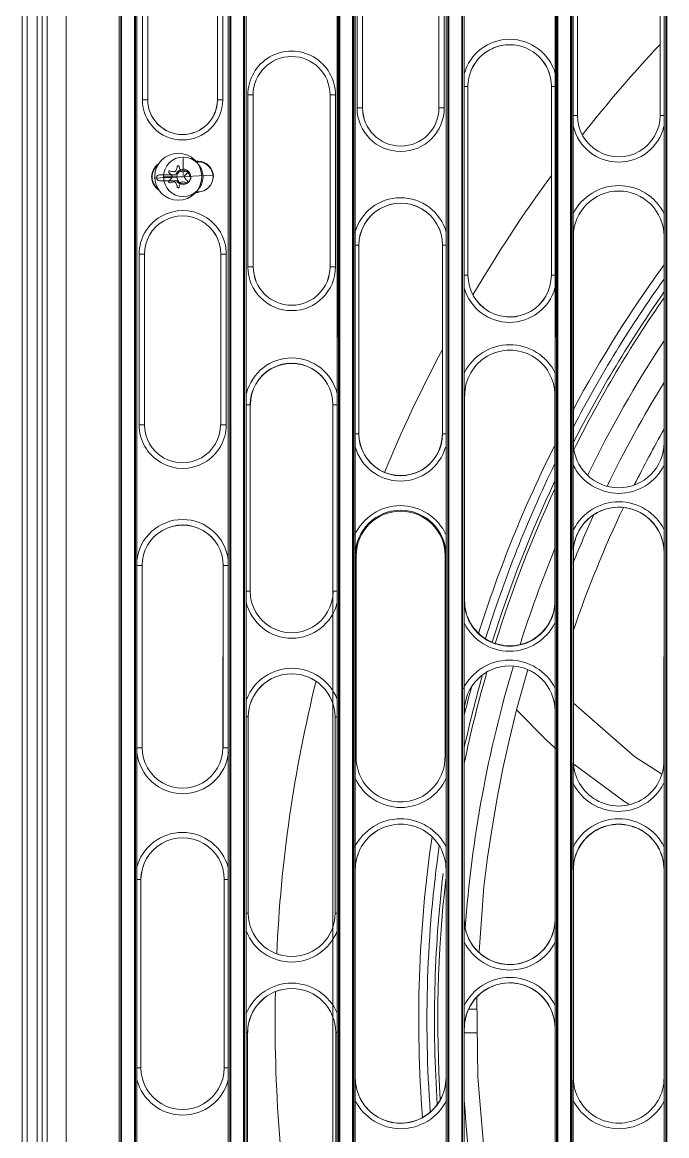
# Model space of a CAD drawing. Header units: millimetres. Extents: x -9498 to 115159, y -2045 to 31741.
# Drawn here: x 44878.9 to 45138.8, y 3074.4 to 3523.4 of the extents above; entities that cross this region are included whole.
import ezdxf

# ---------------------------------------------------------------- set-up
doc = ezdxf.new("R2010")
doc.units = ezdxf.units.MM
doc.linetypes.add('PDF_IMPORT', pattern=[1, 0.8, -0.2])
doc.layers.add('PDF5_Geometry', color=7, linetype='Continuous')

# ---------------------------------------------------------------- blocks, each defined once
blk = doc.blocks.new('pohlad vonkajšia')
at = {"layer": 'PDF5_Geometry', "lineweight": 13}
for points in [[(15997.76, 2112.13), (15997.05, 2112.13), (15996.76, 2112.13), (15996.76, 2765.84)], [(15997.76, 2765.84), (15997.76, 2112.13), (15999.74, 2112.13), (16000.45, 2112.13), (16000.74, 2112.13), (16001.04, 2112.13), (16001.75, 2112.13), (16005.87, 2112.13), (16001.75, 2112.13), (16001.75, 2765.84)], [(15999.74, 2112.13), (15999.74, 2765.84)], [(16005.89, 2111.3), (16005.63, 2120.33), (16005.58, 2120.38), (16005.58, 2747.84), (16005.63, 2750.3), (16005.82, 2750.09), (16005.82, 2747.47), (16005.63, 2747.3), (16005.63, 2123.41), (16005.93, 2113.41), (16005.93, 2113.15), (16005.93, 2113.05), (16005.93, 2111.24)], [(16038.48, 2737.14), (16019.69, 2737.14), (16019.88, 2737.35), (16019.88, 2749.69), (16019.88, 2750.3), (16019.57, 2749.99), (16019.57, 2113.41), (16019.88, 2123.41)], [(16016.78, 2749.99), (16016.78, 2113.05), (16005.93, 2113.05)], [(16016.61, 2749.99), (16016.61, 2113.41), (16016.26, 2123.41)], [(16016.71, 2749.99), (16016.71, 2113.15), (16016.78, 2113.05)], [(16038.78, 2749.99), (16038.78, 2113.05), (16019.38, 2113.05), (16019.38, 2749.99)], [(16019.38, 2113.05), (16019.48, 2113.15), (16019.48, 2749.99)], [(16038.62, 2749.99), (16038.62, 2113.41)], [(16038.67, 2749.99), (16038.67, 2113.15), (16038.78, 2113.05)], [(16060.76, 2749.99), (16060.76, 2113.05), (16041.36, 2113.05), (16041.36, 2749.99)], [(16041.36, 2113.05), (16041.47, 2113.15), (16041.47, 2749.99)], [(16041.57, 2749.99), (16041.57, 2113.41), (16060.55, 2113.41)], [(16060.24, 2747.3), (16060.24, 2579.58), (16060.24, 2579.52), (16060.24, 2577.32), (16060.24, 2539.7), (16060.24, 2538.92), (16060.24, 2537.47), (16060.24, 2517.91), (16060.24, 2516.54), (16060.24, 2514.36), (16060.24, 2474.78), (16060.24, 2471.99), (16060.24, 2471.23), (16060.24, 2454.67), (16060.24, 2452.95), (16060.24, 2450.75), (16060.24, 2410.5)], [(16060.55, 2113.41), (16060.45, 2750.09), (16060.45, 2747.47), (16060.24, 2747.3)], [(16060.76, 2113.05), (16060.66, 2113.15), (16060.66, 2749.99)], [(16082.73, 2749.99), (16082.73, 2113.05), (16063.34, 2113.05), (16063.34, 2749.99)], [(16063.47, 2749.99), (16063.47, 2113.15), (16063.34, 2113.05)], [(16063.57, 2749.99), (16063.57, 2113.41), (16082.53, 2113.41)], [(16063.88, 2571.46), (16064.38, 2571.46), (16064.59, 2571.46), (16064.59, 2609.51), (16064.38, 2609.51), (16063.88, 2609.51), (16063.88, 2610.73), (16063.88, 2612.1), (16063.88, 2747.3)], [(16082.22, 2747.3), (16082.22, 2612.1), (16082.22, 2611.72), (16082.22, 2609.51), (16082.22, 2571.46), (16082.22, 2570.23), (16082.22, 2568.84), (16082.22, 2551.04), (16082.22, 2551.01), (16082.22, 2549.08), (16082.19, 2546.91), (16082.19, 2506.17), (16082.22, 2502.55), (16082.22, 2502.03), (16082.22, 2488.15), (16082.22, 2486.34), (16082.19, 2484.23), (16082.19, 2483.71), (16082.19, 2483.57), (16082.19, 2441.62), (16082.19, 2440.59), (16082.19, 2439.59), (16082.22, 2437.49), (16082.22, 2437.06), (16082.22, 2424.21)], [(16082.53, 2113.41), (16082.53, 2749.99)], [(16082.64, 2749.99), (16082.64, 2113.15), (16082.73, 2113.05)], [(16104.71, 2749.99), (16104.71, 2113.05), (16085.34, 2113.05), (16085.34, 2749.99)], [(16085.34, 2113.05), (16085.41, 2113.15), (16085.41, 2749.99)], [(16085.52, 2749.99), (16085.52, 2113.41)], [(16085.86, 2409.65), (16085.86, 2451.62), (16085.86, 2452.66), (16085.86, 2456.02), (16085.86, 2456.18), (16085.86, 2469.01), (16085.86, 2470.81), (16085.86, 2472.92), (16085.86, 2473.44), (16085.86, 2473.6), (16085.86, 2515.55), (16085.86, 2516.59), (16085.86, 2519.97), (16085.86, 2520.13), (16085.86, 2533.34), (16085.86, 2533.62), (16085.86, 2535.94), (16085.86, 2537.83), (16085.86, 2579.21), (16085.86, 2581.19), (16085.86, 2583.18), (16085.86, 2583.7), (16085.86, 2600.85), (16085.86, 2601.25), (16085.86, 2603.43), (16085.86, 2641.5)], [(16104.2, 2747.3), (16104.2, 2644.07), (16104.2, 2643.67), (16104.2, 2641.5), (16104.2, 2603.43), (16104.2, 2602.23), (16104.2, 2600.85), (16104.2, 2583.7), (16104.2, 2583.39), (16104.19, 2581.07), (16104.19, 2579.21), (16104.19, 2537.83), (16104.19, 2535.82), (16104.2, 2533.86), (16104.2, 2533.34), (16104.2, 2520.13), (16104.19, 2518.33), (16104.19, 2516.21), (16104.19, 2515.69), (16104.15, 2515.55), (16104.15, 2473.6), (16104.19, 2472.58), (16104.19, 2471.54), (16104.2, 2469.47), (16104.2, 2469.01), (16104.2, 2456.18), (16104.19, 2454.36), (16104.19, 2452.28), (16104.19, 2451.74), (16104.15, 2451.62), (16104.15, 2409.65)], [(16104.5, 2113.41), (16104.4, 2750.09), (16104.4, 2747.47), (16104.2, 2747.3)], [(16104.71, 2113.05), (16104.6, 2113.15), (16104.6, 2749.99)], [(16126.67, 2749.99), (16126.67, 2113.05), (16107.29, 2113.05), (16107.29, 2749.99)], [(16107.29, 2113.05), (16107.41, 2113.15), (16107.41, 2749.99)], [(16107.83, 2424.21), (16107.83, 2437.06), (16107.83, 2438.84), (16107.83, 2440.96), (16107.86, 2441.49), (16107.86, 2441.62), (16107.86, 2483.57), (16107.83, 2484.63), (16107.83, 2487.99), (16107.83, 2488.15), (16107.83, 2500.99), (16107.83, 2502.81), (16107.83, 2504.91), (16107.86, 2505.43), (16107.86, 2505.55), (16107.86, 2547.54), (16107.83, 2548.56), (16107.83, 2551.96), (16107.83, 2552.12), (16107.83, 2565.13), (16107.83, 2566.68), (16107.83, 2569.16), (16107.83, 2569.71), (16107.83, 2611.27), (16107.83, 2613.28), (16107.83, 2615.32), (16107.83, 2615.84), (16107.83, 2633.46), (16107.83, 2635.66), (16107.83, 2673.22)], [(16126.17, 2673.22), (16126.17, 2635.66), (16126.17, 2634.95), (16126.17, 2633.46), (16126.17, 2615.84), (16126.17, 2614.3), (16126.17, 2611.82), (16126.13, 2611.27), (16126.13, 2569.71), (16126.17, 2567.7), (16126.17, 2565.65), (16126.17, 2565.13), (16126.17, 2552.12), (16126.17, 2550.28), (16126.17, 2548.16), (16126.13, 2547.64), (16126.13, 2547.54), (16126.13, 2505.55), (16126.17, 2504.55), (16126.17, 2503.52), (16126.17, 2501.46), (16126.17, 2500.99), (16126.17, 2488.15), (16126.17, 2486.34), (16126.17, 2484.23), (16126.13, 2483.71), (16126.13, 2483.57), (16126.13, 2441.62), (16126.17, 2440.59), (16126.17, 2439.59), (16126.17, 2437.49), (16126.17, 2437.06), (16126.17, 2424.21)], [(16126.48, 2113.41), (16126.48, 2749.99)], [(16107.52, 2749.99), (16107.52, 2113.41)], [(16126.59, 2749.99), (16126.59, 2113.15), (16126.67, 2113.05)], [(16005.63, 2747.3), (16016.26, 2747.3), (16016.26, 2123.41), (16005.63, 2123.41)], [(16019.88, 2420), (16019.88, 2441.25), (16019.88, 2443.61), (16019.88, 2481.59), (16019.88, 2483.97), (16019.88, 2507.25), (16019.88, 2508.17), (16019.88, 2544.9)], [(16107.83, 2673.22), (16108.43, 2673.22), (16108.68, 2673.22), (16108.68, 2635.66), (16108.43, 2635.66), (16107.83, 2635.66)], [(16126.17, 2673.22), (16125.56, 2673.22), (16125.32, 2673.22), (16125.32, 2635.66), (16125.56, 2635.66), (16126.17, 2635.66)], [(16104.2, 2603.43), (16103.65, 2603.43), (16103.44, 2603.43), (16103.44, 2641.5), (16103.65, 2641.5), (16104.2, 2641.5)], [(16031.77, 2626.42), (16032.19, 2626.42), (16032.19, 2626.31), (16031.84, 2626.31)], [(16023.35, 2622.97), (16035.05, 2623.59), (16023.35, 2622.97)], [(16027.89, 2622.46), (16024.42, 2622.46)], [(16031.83, 2620.23), (16032.19, 2620.23), (16032.19, 2620.12), (16031.74, 2620.12)], [(16126.13, 2611.27), (16126.13, 2611.27)], [(16063.88, 2609.51), (16063.88, 2571.46), (16063.88, 2569.26), (16063.88, 2568.84), (16063.88, 2551.04), (16063.88, 2550.52), (16063.88, 2546.91), (16063.88, 2506.17), (16063.88, 2503.99), (16063.88, 2502.08), (16063.88, 2502.03), (16063.88, 2488.15), (16063.88, 2487.99), (16063.88, 2484.63), (16063.88, 2483.57), (16063.88, 2441.62), (16063.88, 2441.49), (16063.88, 2440.96), (16063.88, 2438.84), (16063.88, 2437.06), (16063.88, 2424.21)], [(16082.22, 2571.46), (16081.67, 2571.46), (16081.48, 2571.46), (16081.48, 2609.51), (16081.67, 2609.51), (16082.22, 2609.51)], [(16036.77, 2573.28), (16036.77, 2607.69), (16036.77, 2573.28)], [(16041.9, 2577.32), (16041.9, 2539.7), (16041.9, 2537.48), (16041.9, 2537.47), (16041.9, 2517.91), (16041.9, 2517.15), (16041.9, 2514.36), (16041.9, 2474.78), (16041.9, 2472.58), (16041.9, 2471.23), (16041.9, 2454.67), (16041.9, 2453.73), (16041.9, 2450.75), (16041.9, 2410.5)], [(16060.24, 2539.7), (16059.65, 2539.7), (16059.39, 2539.7), (16059.39, 2577.32), (16059.65, 2577.32), (16060.24, 2577.32)], [(16126.13, 2569.71), (16126.13, 2569.71)], [(16038.29, 2508.17), (16037.57, 2508.17), (16037.24, 2508.17), (16037.24, 2544.9), (16037.57, 2544.9), (16038.29, 2544.9)], [(16098.69, 2523.91), (16097.91, 2521.33), (16096.4, 2515.81)], [(16125.61, 2502.92), (16120.22, 2506.35), (16107.86, 2517.13)], [(16104.6, 2507.75), (16102.58, 2509.56), (16096.4, 2515.81), (16094.96, 2509.92), (16093.63, 2503.96), (16092.47, 2498.01), (16091.45, 2492.03), (16090.54, 2486.05), (16089.83, 2480.1), (16088.88, 2467.05)], [(16041.9, 2474.78), (16042.21, 2474.78), (16042.32, 2474.78), (16042.32, 2514.36), (16042.21, 2514.36), (16041.9, 2514.36)], [(16060.24, 2474.78), (16059.91, 2474.78), (16059.81, 2474.78), (16059.81, 2514.36), (16059.91, 2514.36), (16060.24, 2514.36)], [(16119.01, 2496.81), (16118.26, 2497.23), (16107.97, 2504.87)], [(16019.88, 2443.61), (16020.44, 2443.61), (16020.68, 2443.61), (16020.68, 2481.59), (16020.44, 2481.59), (16019.88, 2481.59)], [(16038.29, 2443.61), (16037.72, 2443.61), (16037.48, 2443.61), (16037.48, 2481.59), (16037.72, 2481.59), (16038.29, 2481.59)], [(16088.41, 2457.81), (16088.62, 2441.72), (16090.15, 2423.36), (16094.12, 2400.56)], [(16088.43, 2455.45), (16086.71, 2455.45)], [(16041.9, 2410.5), (16042.11, 2410.5), (16042.18, 2410.5), (16042.18, 2450.75), (16042.11, 2450.75), (16041.9, 2450.75)], [(16060.24, 2410.5), (16060, 2410.5), (16059.95, 2410.5), (16059.95, 2450.75), (16060, 2450.75), (16060.24, 2450.75)], [(16085.86, 2450.65), (16088.48, 2450.65)]]:
    blk.add_lwpolyline(points, dxfattribs=at)
for points in [[(16000.74, 2765.84), (16000.74, 2112.13), (16000.74, 2111.12), (15997.76, 2111.12), (16010.73, 2111.12), (16015.79, 2111.12, -0.417221), (16016.71, 2110.12), (16016.71, 2102.14)], [(16042.71, 2539.7, 1.001236), (16059.41, 2539.71, -1.001236), (16042.71, 2539.7), (16042.71, 2577.32), (16042.47, 2577.32), (16041.9, 2577.32), (16041.9, 2578.08), (16041.9, 2579.58), (16041.9, 2747.3)], [(16086.59, 2641.48, -0.998834), (16103.44, 2641.5), (16103.41, 2603.41, -1.001773), (16086.61, 2603.43), (16086.61, 2641.5), (16086.37, 2641.5), (16085.86, 2641.5), (16085.86, 2642.68), (16085.86, 2644.07), (16085.86, 2747.3)], [(16020.92, 2544.9, -1.00147), (16037.24, 2544.9), (16037.19, 2508.16, -1.002524), (16020.94, 2508.17), (16020.94, 2544.9), (16020.61, 2544.9), (16019.88, 2544.9), (16019.88, 2545.84), (16019.88, 2734.37), (16038.29, 2734.37), (16038.29, 2545.84), (16038.29, 2544.9), (16038.29, 2508.17), (16038.29, 2507.25), (16038.29, 2483.97), (16038.29, 2481.59), (16038.29, 2443.61), (16038.29, 2441.25), (16038.29, 2420)], [(16125.32, 2673.22, 0.999413), (16108.7, 2673.22, -0.999413), (16125.32, 2673.22), (16125.34, 2635.66, -1.003012), (16108.68, 2635.66), (16108.68, 2673.22)], [(16080.73, 2671.68, 1.002508), (16065.38, 2671.69, -1.002508), (16080.73, 2671.68), (16081.06, 2671.68), (16081.82, 2671.68), (16081.82, 2637.17), (16081.06, 2637.17), (16080.73, 2637.17), (16080.73, 2671.68), (16080.76, 2637.17, -0.999642), (16065.35, 2637.17), (16065.01, 2637.17), (16064.25, 2637.17), (16064.25, 2671.68), (16065.01, 2671.68), (16065.35, 2671.68), (16065.35, 2637.17), (16065.35, 2671.68)], [(16036.11, 2670.03, 1.001553), (16022.07, 2670.02, -1.001553), (16036.11, 2670.03), (16036.42, 2670.03), (16037.22, 2670.03), (16037.22, 2638.81), (16036.42, 2638.81), (16036.11, 2638.81), (16036.11, 2670.03), (16036.1, 2638.8, -0.998394), (16022.05, 2638.81), (16021.74, 2638.81), (16020.96, 2638.81), (16020.96, 2670.03), (16021.74, 2670.03), (16022.05, 2670.03), (16022.05, 2638.81), (16022.05, 2670.03)], [(16085.86, 2603.43), (16086.37, 2603.43), (16086.61, 2603.43), (16086.61, 2641.5, -0.998834), (16103.44, 2641.5)], [(16058.8, 2639.78, 0.999174), (16043.29, 2639.79, -0.999174), (16058.8, 2639.78), (16059.13, 2639.78), (16059.89, 2639.78), (16059.89, 2605.11), (16059.13, 2605.11), (16058.8, 2605.11), (16058.8, 2639.78), (16058.81, 2605.12, -0.998843), (16043.32, 2605.11), (16043.01, 2605.11), (16042.23, 2605.11), (16042.23, 2639.78), (16043.01, 2639.78), (16043.32, 2639.78), (16043.32, 2605.11), (16043.32, 2639.78)], [(16024.42, 2623.68), (16027.7, 2623.68, -0.337926), (16029.21, 2624.82)], [(16029.21, 2621.74, 0.41947), (16030.73, 2623.28, -1.001472), (16027.91, 2623.28)], [(16126.12, 2600.01, 0.034998), (16107.86, 2569.71, 0.999868), (16126.14, 2569.71, -0.999868), (16107.86, 2569.71), (16107.86, 2611.27, -0.999888), (16126.13, 2611.27, 0.999888), (16107.86, 2611.27)], [(16021.41, 2573.28, 1.003147), (16036.7, 2573.26, -1.003147), (16021.41, 2573.28), (16021.41, 2607.69), (16021.41, 2573.28), (16021.06, 2573.28), (16020.3, 2573.28), (16020.3, 2607.69), (16021.06, 2607.69), (16021.39, 2607.68, -1.002014), (16036.77, 2607.69), (16037.08, 2607.69), (16037.88, 2607.69), (16037.88, 2573.28), (16037.08, 2573.28), (16036.77, 2573.28)], [(16041.9, 2539.7), (16042.47, 2539.7), (16042.71, 2539.7), (16042.71, 2577.32, -1.002266), (16059.39, 2577.32, 1.002266), (16042.76, 2577.33)], [(16104.13, 2537.83, -1.001412), (16085.92, 2537.83), (16085.86, 2579.21), (16085.9, 2579.21), (16085.92, 2579.21), (16085.92, 2537.83), (16085.9, 2537.83), (16085.86, 2537.83, 1.001412), (16104.19, 2537.83), (16104.15, 2537.83), (16104.14, 2537.83), (16104.14, 2579.21), (16104.15, 2579.21), (16104.14, 2579.21), (16104.13, 2537.83)], [(16064.07, 2546.91), (16063.88, 2506.17), (16064.02, 2506.17), (16064.07, 2506.17), (16064.07, 2546.91), (16064.02, 2546.91), (16063.88, 2546.91, -0.998811), (16082.19, 2546.91), (16082.07, 2546.91), (16082.01, 2546.91), (16082.01, 2506.17), (16082.07, 2506.17), (16082.01, 2506.17), (16082.01, 2546.91, 0.998811), (16064.07, 2546.91)], [(16107.97, 2548.96, -0.924473), (16126.13, 2547.54), (16126.12, 2505.55, -1.001087), (16107.86, 2505.55), (16107.86, 2547.54, -0.999848), (16126.13, 2547.54, 0.999848), (16107.86, 2547.54)], [(16019.88, 2508.17), (16020.61, 2508.17), (16020.94, 2508.17), (16020.94, 2544.9, -1.00147), (16037.24, 2544.9)], [(16104.15, 2515.55, 0.999664), (16085.89, 2515.56, -0.999664), (16104.15, 2515.55), (16104.15, 2473.6, -0.923124), (16086, 2472.11)], [(16042.32, 2474.78, 0.996049), (16059.83, 2474.78, -0.996049), (16042.32, 2474.78), (16042.32, 2514.36, -0.996066), (16059.81, 2514.36), (16059.81, 2474.78)], [(16082.06, 2440.14, -0.922844), (16063.88, 2441.62), (16063.88, 2483.57, -1.00123), (16082.19, 2483.57, 1.00123), (16063.88, 2483.58, -1.00123), (16082.19, 2483.57), (16082.19, 2441.62, -1.000954), (16063.88, 2441.62, 1.000954), (16082.18, 2441.62)], [(16107.86, 2441.62, 1.001359), (16126.14, 2441.62, -1.001359), (16107.86, 2441.62), (16107.86, 2483.57, -1.001633), (16126.13, 2483.57), (16126.13, 2441.62)], [(16020.68, 2443.61, 1.003239), (16037.44, 2443.61, -1.003239), (16020.68, 2443.61), (16020.68, 2481.59, -1.001916), (16037.48, 2481.59), (16037.48, 2443.61)], [(16086, 2453.05, -0.924729), (16104.15, 2451.62), (16104.19, 2409.66, -1.00145), (16085.86, 2409.65), (16085.86, 2451.62, -0.999664), (16104.15, 2451.62, 0.999664), (16085.89, 2451.63)], [(16042.18, 2410.5, 0.997886), (16059.97, 2410.5, -0.997886), (16042.18, 2410.5), (16042.18, 2450.75, -0.998828), (16059.95, 2450.75, 0.998828), (16042.21, 2450.76)]]:
    blk.add_lwpolyline(points, format="xyb", dxfattribs=at)
at = {"layer": 'PDF5_Geometry', "linetype": 'PDF_IMPORT', "lineweight": 13, "ltscale": 0.002441}
blk.add_lwpolyline([(16025.22, 2623.28), (16029.21, 2623.28), (16029.21, 2627.25)], dxfattribs=at)
at = {"layer": 'PDF5_Geometry', "lineweight": 13}
for points in [[(16026.45, 2624.48), (16026.64, 2624.42), (16026.85, 2624.37), (16027.04, 2624.32), (16027.25, 2624.3), (16027.41, 2624.3), (16027.56, 2624.35), (16027.7, 2624.46), (16027.79, 2624.58), (16027.8, 2624.61), (16027.86, 2624.79), (16027.91, 2624.98), (16028, 2625.19), (16028.01, 2625.39), (16028.06, 2625.45), (16028.12, 2625.48), (16028.2, 2625.5), (16028.26, 2625.48), (16028.31, 2625.45), (16028.36, 2625.39), (16028.41, 2625.19), (16028.46, 2625), (16028.55, 2624.79), (16028.6, 2624.61), (16028.71, 2624.46), (16028.81, 2624.35), (16028.97, 2624.3), (16029.12, 2624.3), (16029.16, 2624.3), (16029.37, 2624.32), (16029.56, 2624.37), (16029.76, 2624.42), (16029.95, 2624.48), (16030.02, 2624.46), (16030.08, 2624.42), (16030.13, 2624.37), (16030.13, 2624.32), (16030.13, 2624.27), (16030.13, 2624.2), (16030.13, 2624.16), (16029.97, 2624.04), (16029.83, 2623.9), (16029.71, 2623.75), (16029.57, 2623.59), (16029.47, 2623.44), (16029.47, 2623.28), (16029.47, 2623.12), (16029.56, 2622.97), (16029.57, 2622.97), (16029.71, 2622.81), (16029.82, 2622.66), (16029.97, 2622.5), (16030.13, 2622.36), (16030.13, 2622.29), (16030.13, 2622.24), (16030.13, 2622.19), (16030.08, 2622.14), (16030.02, 2622.1), (16029.97, 2622.08), (16029.95, 2622.08), (16029.76, 2622.14), (16029.57, 2622.19), (16029.37, 2622.2), (16029.16, 2622.24), (16029, 2622.24), (16028.85, 2622.19), (16028.71, 2622.1), (16028.6, 2621.94), (16028.55, 2621.74), (16028.46, 2621.56), (16028.41, 2621.37), (16028.36, 2621.16), (16028.34, 2621.11), (16028.29, 2621.06), (16028.2, 2621.06), (16028.15, 2621.06), (16028.1, 2621.11), (16028.05, 2621.15), (16028.01, 2621.16), (16028, 2621.37), (16027.91, 2621.56), (16027.86, 2621.74), (16027.8, 2621.94), (16027.7, 2622.08), (16027.6, 2622.19), (16027.44, 2622.24), (16027.28, 2622.24), (16027.25, 2622.24), (16027.04, 2622.2), (16026.85, 2622.19), (16026.64, 2622.14), (16026.45, 2622.08), (16026.38, 2622.08), (16026.35, 2622.1), (16026.3, 2622.15), (16026.28, 2622.24), (16026.24, 2622.29), (16026.28, 2622.34), (16026.3, 2622.36), (16026.44, 2622.5), (16026.56, 2622.66), (16026.7, 2622.81), (16026.85, 2622.97), (16026.9, 2623.09), (16026.94, 2623.28), (16026.94, 2623.44), (16026.85, 2623.57), (16026.85, 2623.59), (16026.7, 2623.75), (16026.56, 2623.9), (16026.44, 2624.04), (16026.3, 2624.16), (16026.28, 2624.25), (16026.28, 2624.3), (16026.3, 2624.37), (16026.33, 2624.42), (16026.38, 2624.46), (16026.44, 2624.48)], [(16027.91, 2623.28), (16026.24, 2623.28), (16025.22, 2623.28), (16025.93, 2623.28)], [(16025.62, 2623.07), (16027.86, 2623.19), (16025.38, 2623.07), (16025.22, 2623.07)], [(16107.83, 2611.27), (16107.83, 2569.71), (16107.86, 2569.71), (16107.86, 2611.27)], [(16126.13, 2569.71), (16126.13, 2611.27)], [(16085.86, 2473.6), (16085.86, 2515.55)]]:
    blk.add_lwpolyline(points, close=True, dxfattribs=at)
for points in [[(16032.19, 2620.23, 0.414751), (16035.21, 2623.26, -0.41343)], [(16064.63, 2571.46), (16064.63, 2609.51, -1.001412), (16081.48, 2609.51), (16081.48, 2571.46, -1.001412)], [(16104.14, 2579.21, 1.001158), (16085.96, 2579.21, -1.001158)], [(16064.07, 2506.17, 1.000049), (16081.95, 2506.17, -1.000049)], [(16085.86, 2473.6, 1.00143), (16104.19, 2473.61, -1.00143)]]:
    blk.add_lwpolyline(points, format="xyb", close=True, dxfattribs=at)
at = {"layer": 'PDF5_Geometry', "linetype": 'PDF_IMPORT', "lineweight": 13, "ltscale": 0.091417}
blk.add_lwpolyline([(16059.39, 2283.93), (16059.39, 2577.32)], dxfattribs=at)
at = {"layer": 'PDF5_Geometry', "lineweight": 13}
for centre, radius in [((16028.19, 2623.29), 4.74), ((16029.21, 2623.27), 3.98)]:
    blk.add_circle(centre, radius, dxfattribs=at)
for centre, radius, start, end in [((16095.02, 2641.45), 9.55, 15.9151, 164.2058), ((16320.29, 2466.88), 267.45, 136.8014, 141.9602), ((16051.06, 2639.79), 8.83, 359.9278, 180.0482), ((16029.06, 2638.8), 8.1, 179.9169, 359.8743), ((16029.07, 2638.82), 7.02, 180.0318, 359.8475), ((16073.04, 2637.17), 8.79, 180.0254, 0.0228), ((16073.06, 2637.17), 7.7, 180.0343, 359.9932), ((16117.01, 2635.63), 8.33, 179.8277, 0.1723), ((16116.97, 2635.62), 9.39, 193.3241, 346.6336), ((16026.09, 2623.21), 3.25, 125.3194, 179.132), ((16026.03, 2623.25), 3.08, 129.3926, 231.7044), ((16326.43, 2459.83), 276.63, 143.7147, 149.6887), ((16116.99, 2611.24), 10.27, 26.6243, 153.2303), ((16073.02, 2609.48), 9.57, 15.8804, 164.4087), ((16073.05, 2609.53), 8.43, 359.8939, 180.2567), ((16029.1, 2607.69), 8.78, 0.0412, 180.0798), ((16029.08, 2607.7), 7.69, 359.9537, 180.1842), ((16051.06, 2605.12), 8.83, 180.0412, 359.9828), ((16051.06, 2605.12), 7.74, 180.08, 359.9473), ((16329.4, 2457.6), 251.38, 143.9614, 151.8007), ((16095.01, 2603.41), 8.4, 179.8356, 0.0386), ((16323.84, 2460.97), 243.22, 144.3778, 152.623), ((16095, 2603.41), 9.49, 195.6342, 344.1364), ((16329.41, 2457.42), 247.65, 145.1668, 153.3946), ((16095.02, 2579.18), 10.24, 26.1843, 153.9208), ((16328.14, 2457.66), 241.62, 146.7259, 154.1467), ((16051.1, 2577.34), 9.41, 13.7259, 166.1189), ((16324.55, 2458.57), 275.6, 151.8807, 157.582), ((16328.78, 2457.05), 237.97, 148.3813, 154.1391), ((16029.09, 2573.27), 8.79, 179.8884, 359.9912), ((16073.03, 2571.42), 8.41, 179.7433, 0.1061), ((16330.16, 2456.4), 234.69, 150.3801, 153.4932), ((16072.99, 2571.38), 9.46, 195.5794, 344.0054), ((16330.59, 2455.37), 253.46, 153.2988, 162.586), ((16330.35, 2455.4), 251.56, 154.0582, 162.7177), ((16116.98, 2569.72), 10.27, 270.0996, 333.5013), ((16327.04, 2456.61), 246.54, 154.7065, 162.822), ((16333.63, 2454.11), 252.91, 155.1529, 162.7337), ((16117.03, 2547.54), 10.22, 26.5662, 153.1751), ((16073, 2546.83), 10.14, 24.5415, 155.7352), ((16380.19, 2434.16), 294.25, 155.7177, 157.7608), ((16327.67, 2456.71), 232.3, 154.5274, 161.1246), ((16029.07, 2544.91), 9.27, 5.7635, 174.4028), ((16327.13, 2456.35), 241.21, 157.592, 162.4916), ((16051.08, 2539.7), 9.45, 193.6969, 346.2268), ((16094.99, 2537.76), 10.14, 205.8352, 333.8246), ((16094.95, 2515.44), 10.38, 26.8807, 153.5971), ((16051.11, 2514.38), 9.79, 21.1611, 158.8273), ((16327.76, 2455.01), 247.01, 163.9028, 168.3278), ((16330.11, 2454.26), 244.68, 163.2744, 175.9012), ((16051.05, 2514.32), 8.75, 0.2137, 179.7621), ((16330, 2454.02), 282.23, 166.153, 177.4502), ((16345.73, 2450.81), 266.13, 164.2897, 167.5416), ((16600.44, 2383.78), 531, 165.0743, 165.7122), ((16029.06, 2508.14), 8.12, 179.8294, 0.1182), ((16029.1, 2508.16), 9.27, 185.6326, 354.3781), ((16116.99, 2505.54), 9.13, 179.9377, 0.0623), ((16073, 2506.24), 10.14, 270.3071, 335.4604), ((16116.94, 2505.48), 10.16, 206.2305, 333.4473), ((16073, 2483.52), 10.31, 26.6623, 153.7452), ((16116.99, 2483.57), 10.26, 26.4622, 153.6095), ((16116.98, 2483.58), 9.16, 359.9065, 180.0935), ((16029.05, 2481.54), 9.55, 14.7314, 165.4732), ((16029.08, 2481.61), 8.39, 359.903, 180.1223), ((16331.98, 2453.29), 255.3, 171.6846, 184.4211), ((16329.02, 2453.22), 250.69, 171.9206, 184.2377), ((16331.71, 2453.23), 251.86, 173.264, 183.8793), ((16330.89, 2453.19), 250.37, 173.4745, 183.6669), ((16051.03, 2474.85), 9.9, 270.2353, 338.5331), ((16095.03, 2473.58), 10.25, 206.5329, 333.3795), ((16051.09, 2450.75), 9.95, 23.1905, 156.6921), ((16095.03, 2451.58), 10.27, 26.6057, 153.6494), ((16328.99, 2452.46), 281.26, 178.6713, 190.3966), ((16029.09, 2443.59), 9.5, 194.2448, 345.5886), ((16073.09, 2441.64), 10.29, 206.4528, 333.5551), ((16325.52, 2451.65), 240.1, 183.4842, 192.0386), ((16117.04, 2441.64), 10.29, 206.4528, 333.5551)]:
    blk.add_arc(centre, radius, start, end, dxfattribs=at)
for points in [[(16029.21, 2624.56), (16028.5, 2624.56), (16027.91, 2623.99), (16027.91, 2623.28)], [(16030.73, 2623.28), (16030.73, 2624.11), (16030.06, 2624.82), (16029.21, 2624.82)], [(16030.51, 2623.28), (16030.51, 2623.99), (16029.92, 2624.56), (16029.21, 2624.56)], [(16035.31, 2623.26), (16035.31, 2624.98), (16033.91, 2626.42), (16032.19, 2626.42)], [(16035.21, 2623.26), (16035.21, 2624.93), (16033.86, 2626.31), (16032.19, 2626.31)], [(16022.85, 2623.26), (16022.85, 2622.15), (16023.42, 2621.2), (16024.27, 2620.61)], [(16024.42, 2623.68), (16024.08, 2623.68), (16023.82, 2623.42), (16023.82, 2623.07)], [(16023.82, 2623.07), (16023.82, 2622.76), (16024.08, 2622.46), (16024.42, 2622.46)], [(16027.89, 2622.46), (16028.15, 2622), (16028.65, 2621.74), (16029.21, 2621.74)], [(16126.13, 2611.27), (16126.13, 2611.35), (16126.13, 2611.46), (16126.13, 2611.51)], [(16104.14, 2579.21), (16104.14, 2579.28), (16104.14, 2579.37), (16104.14, 2579.44)], [(16107.83, 2565.13), (16109.6, 2561.56), (16113.18, 2559.5), (16117, 2559.45)], [(16104.15, 2515.55), (16104.15, 2515.55), (16104.15, 2515.59), (16104.15, 2515.61)], [(16063.88, 2502.03), (16065.55, 2498.32), (16069.17, 2496.15), (16073.05, 2496.1)], [(16126.13, 2483.57), (16126.13, 2483.6), (16126.13, 2483.6), (16126.13, 2483.62)], [(16041.9, 2471.23), (16043.37, 2467.36), (16047.07, 2464.98), (16051.07, 2464.95)]]:
    blk.add_open_spline(points, degree=3, dxfattribs=at)

msp = doc.modelspace()

# ---------------------------------------------------------------- block references
at = {"xscale": 2, "yscale": 2, "zscale": 2}
msp.add_blockref('pohlad vonkajšia', (12885.43, -1785.495, -0.773), dxfattribs=at)

doc.saveas('drawing.dxf')
